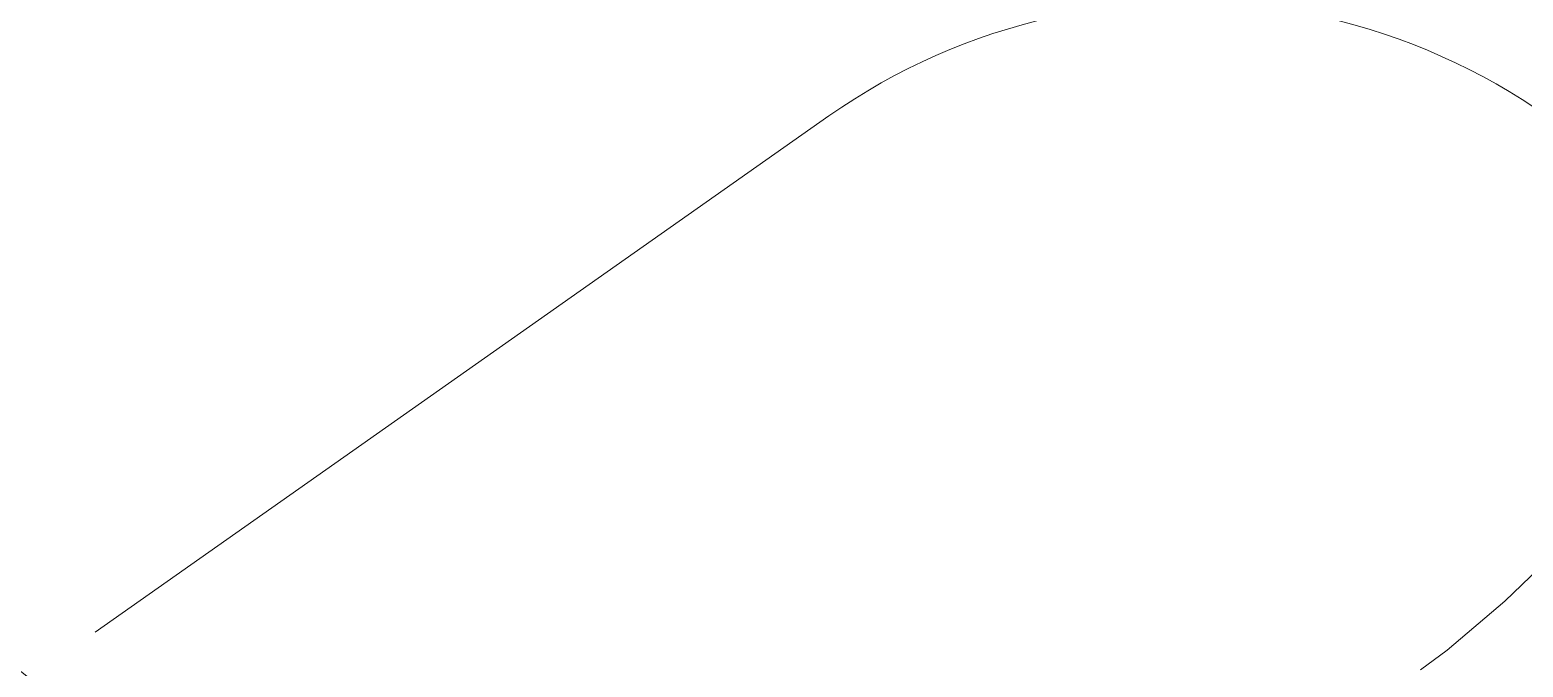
# Model space of a CAD drawing. Extents: x 274235 to 276654, y 142848 to 144425.
# Drawn here: x 276082.665 to 276083.622, y 143071.457 to 143071.865 of the extents above; entities that cross this region are included whole.
import ezdxf

# ---------------------------------------------------------------- set-up
doc = ezdxf.new("R2010")
doc.units = 0
doc.header["$LTSCALE"] = 1.5
doc.linetypes.add('Hidden 1_16_', pattern=[2.3812499999999996, 1.5875, -0.7937499999999998])
doc.layers.get('0').update_dxf_attribs({"linetype": 'CONTINUOUS', "lineweight": 0})
doc.layers.add('_ACM-A-DETL', color=7, linetype='CONTINUOUS', lineweight=5)
doc.layers.add('_ACM-A-OTHER', color=1, linetype='CONTINUOUS', lineweight=5)

# ---------------------------------------------------------------- blocks, each defined once
blk = doc.blocks.new('TRACK_curtain2 - FIRT-034-2486417-F5_Working')
at = {"layer": '_ACM-A-OTHER'}
blk.add_line((0, 1200.000000144636), (574.999999525609, 1200.000000144636), dxfattribs=at)
blk.add_arc((574.9999995256084, 800.0000001446575), 399.9999999999786, 359.9999999999996, 90.00000000000006, dxfattribs=at)
blk = doc.blocks.new('5f0512')
at = {"layer": '_ACM-A-DETL', "linetype": 'Hidden 1_16_'}
for radius, start, end in [(750.0000000001523, 58.52908021266702, 225), (750.0000000000892, 225, 344.4937802568201)]:
    blk.add_arc((-158252.0590844676, -90407.68823834439), radius, start, end, dxfattribs=at)
at = {"layer": '_ACM-A-OTHER', "rotation": 45.00000000000009}
blk.add_blockref('TRACK_curtain2 - FIRT-034-2486417-F5_Working', (-157699.1677814518, -91892.59696910903), dxfattribs=at)

msp = doc.modelspace()

# ---------------------------------------------------------------- block references
at = {"xscale": 0.0009999999999999994, "yscale": 0.001, "zscale": 0.001, "rotation": 350.1075696352769}
msp.add_blockref('5f0512', (276254.5380815538, 143133.931731411), dxfattribs=at)

doc.saveas('drawing.dxf')
